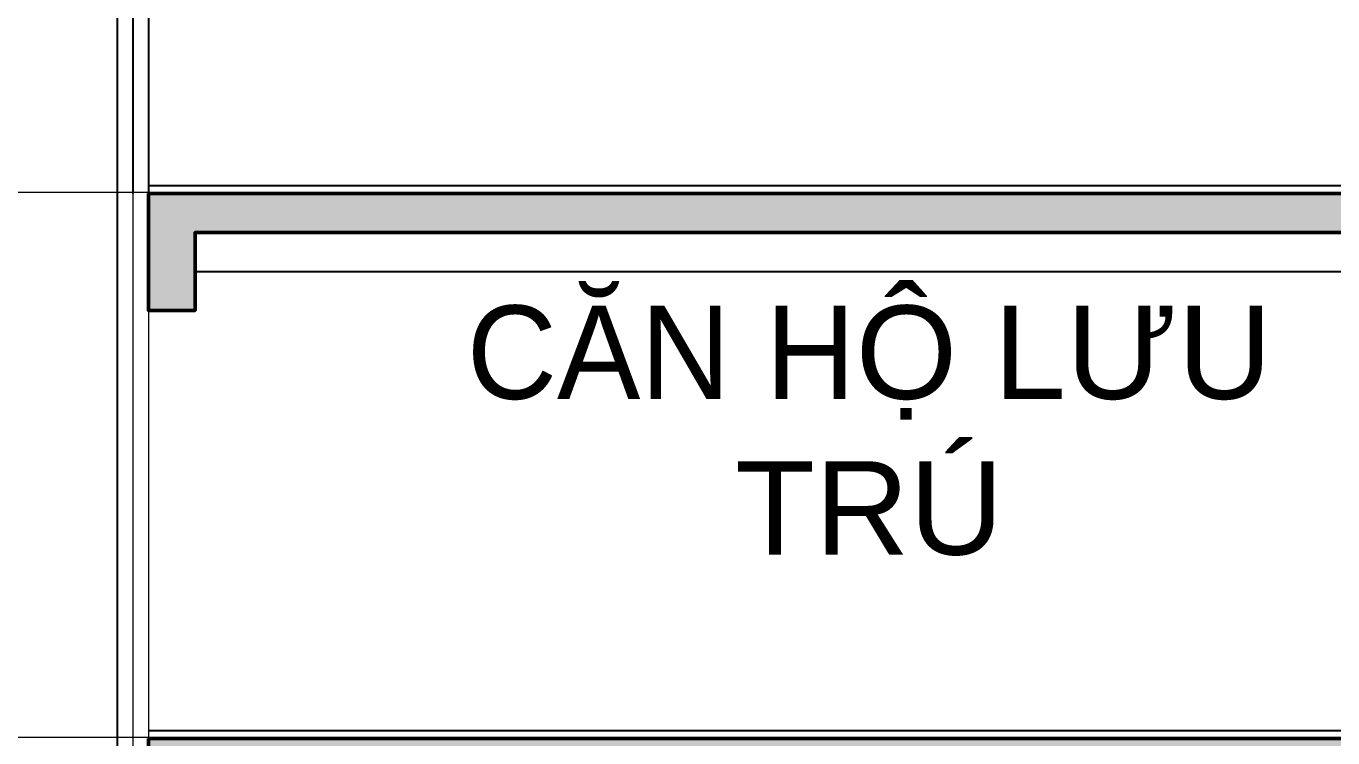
# Model space of a CAD drawing. Header units: millimetres. Extents: x 573003 to 1294762, y -9906 to 413061.
# Drawn here: x 599272 to 607659, y 151971 to 156542 of the extents above; entities that cross this region are included whole.
import ezdxf

# ---------------------------------------------------------------- set-up
doc = ezdxf.new("R2010")
doc.units = ezdxf.units.MM
doc.header["$MEASUREMENT"] = 0
doc.linetypes.add('IMPORT-CE', pattern=[135, 90, -15, 15, -15])
doc.layers.add('A-ANNO-ROOM', color=50, linetype='Continuous')
doc.layers.add('A-ELEV-13FINE', color=8, linetype='Continuous')
for name, color, linetype, lineweight in [('KT-Net cot', 2, 'Continuous', 50), ('KT-Net manh', 251, 'Continuous', 13), ('KT-Net thay', 7, 'Continuous', 25), ('KT-Net truc', 18, 'Continuous', 15)]:
    doc.layers.add(name, color=color, linetype=linetype, lineweight=lineweight)
doc.styles.add('HBA-Text', font='GOTHIC.TTF')

# ---------------------------------------------------------------- blocks, each defined once
blk = doc.blocks.new('slab')
at = {"layer": 'KT-Net manh'}
h = blk.add_hatch(color=256, dxfattribs=at)
h.dxf.hatch_style = 1
h.paths.add_polyline_path([(357113.8, 241086.4), (378713.8, 241086.4), (378713.8, 240336.4), (378413.8, 240336.4), (378413.8, 240836.4), (357413.8, 240836.4), (357413.8, 240336.4), (357113.8, 240336.4)])
at = {"layer": 'A-ELEV-13FINE'}
blk.add_line((378713.8, 241136.4), (357113.8, 241136.4), dxfattribs=at)
for points in [[(357113.8, 240836.4), (357113.8, 240586.4)], [(357413.8, 240586.4), (366813.8, 240586.4)]]:
    blk.add_lwpolyline(points, dxfattribs=at)
at = {"layer": 'KT-Net cot'}
blk.add_lwpolyline([(357113.8, 241086.4), (378713.8, 241086.4), (378713.8, 240336.4), (378413.8, 240336.4), (378413.8, 240836.4), (357413.8, 240836.4), (357413.8, 240336.4), (357113.8, 240336.4), (357113.8, 241086.4)], dxfattribs=at)
at = {"layer": 'KT-Net manh'}
for p, q in [((357013.8, 241086.4), (357013.8, 237586.4)), ((357113.8, 241086.4), (357113.8, 237586.4))]:
    blk.add_line(p, q, dxfattribs=at)
at = {"layer": 'KT-Net thay'}
blk.add_line((356913.8, 241086.4), (356913.8, 237586.4), dxfattribs=at)

msp = doc.modelspace()

# ---------------------------------------------------------------- linework, layer by layer
at = {"layer": 'A-ELEV-13FINE', "elevation": 0}
for points in [[(599956.8, 158715.8), (599956.8, 155465.8)], [(600056.8, 158715.8), (600056.8, 155465.8)]]:
    msp.add_lwpolyline(points, dxfattribs=at)
at = {"layer": 'KT-Net thay', "elevation": 0}
msp.add_lwpolyline([(599856.8, 158715.8), (599856.8, 155465.8)], dxfattribs=at)
at = {"layer": 'KT-Net truc', "linetype": 'IMPORT-CE', "ltscale": 20}
for p, q in [((573990.5, 155475.6, 0), (690764.9, 155475.6, 0)), ((573990.5, 151975.6, 0), (690764.9, 151975.6, 0))]:
    msp.add_line(p, q, dxfattribs=at)

# ---------------------------------------------------------------- block references
at = {"layer": 'A-ELEV-13FINE'}
for p in [(242942.9, -85620.6, 0), (242942.9, -89120.6, 0)]:
    msp.add_blockref('slab', p, dxfattribs=at)

# ---------------------------------------------------------------- texts
at = {"layer": 'A-ANNO-ROOM', "ltscale": 800, "insert": (604684.2, 154747.5, 0), "char_height": 600, "width": 6000, "attachment_point": 2, "style": 'HBA-Text'}
msp.add_mtext('CĂN H{\\fArial|b0|i0|c0|p34;Ộ LƯU TRÚ}', dxfattribs=at)

doc.saveas('drawing.dxf')
